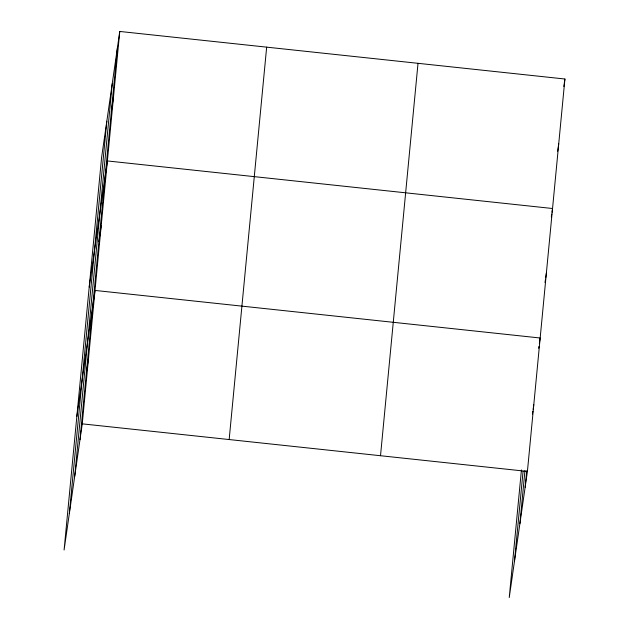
<?xml version="1.0" encoding="UTF-8"?>
<svg xmlns="http://www.w3.org/2000/svg" width="629" height="629" viewBox="0 0 629 629"><rect width="100%" height="100%" fill="white"/><g stroke="black" fill="none" stroke-linecap="round" stroke-linejoin="round"><path stroke-width="0.94" d="M69.332 513.602L106.828 121.193M74.733 476.106L112.237 83.704M79.977 439.718L117.474 47.317M119.762 31.45L101.583 157.58L64.087 549.99L82.265 423.852L119.762 31.45L564.913 79.01L527.416 471.42L509.238 597.55L521.433 469.934M229.16 439.553L266.665 47.144M380.514 455.718L418.018 63.317M514.483 561.162L523.076 471.247M519.884 523.674L524.963 470.5M525.129 487.278L526.701 470.846M111.286 112.064L113.574 96.198M89.208 287.076L107.386 160.945L552.537 208.506L552.003 212.24M98.91 241.56L101.198 225.693M76.832 416.571L95.01 290.433L540.162 338.001L539.36 343.599M86.354 373.013L88.634 357.146M563.836 86.48L564.913 79.01M557.648 151.227L558.725 143.758M551.326 216.903L551.735 214.104M545.005 282.586L545.406 279.787M545.681 277.916L546.349 273.253M538.683 348.262L538.951 346.398M532.441 414.039L532.849 411.24M533.117 409.377L533.785 404.706M82.265 423.852L527.416 471.42"/></g></svg>
